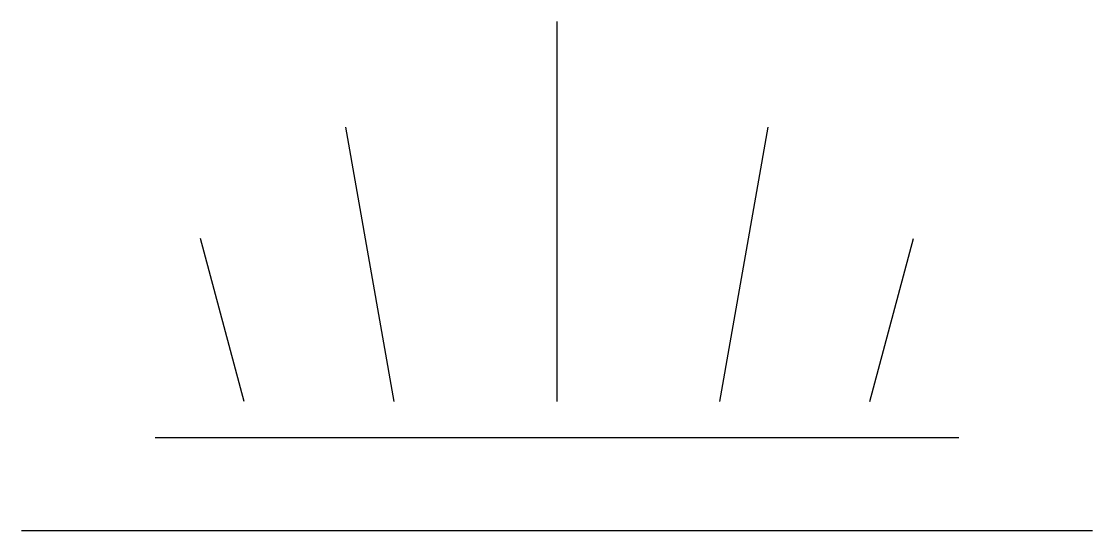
# Model space of a CAD drawing. Extents: x -1.21 to 1.21, y 0 to 1.15.
import ezdxf

# ---------------------------------------------------------------- set-up
doc = ezdxf.new("R2010")
doc.units = 0
doc.header["$MEASUREMENT"] = 0
doc.layers.add('SEPTICAD', color=7, linetype='CONTINUOUS')

msp = doc.modelspace()

# ---------------------------------------------------------------- linework, layer by layer
at = {"layer": 'SEPTICAD'}
for p, q in [((0, 0.2914), (0, 1.1504)), ((-0.368, 0.2914), (-0.4773, 0.9115)), ((0.368, 0.2914), (0.4774, 0.9115)), ((-0.7069, 0.2914), (-0.8056, 0.6596)), ((0.7069, 0.2914), (0.8056, 0.6596)), ((0.9074, 0.2092), (-0.9074, 0.2094)), ((-1.2099, 0.0001), (1.2099, -0.0001))]:
    msp.add_line(p, q, dxfattribs=at)

doc.saveas('drawing.dxf')
